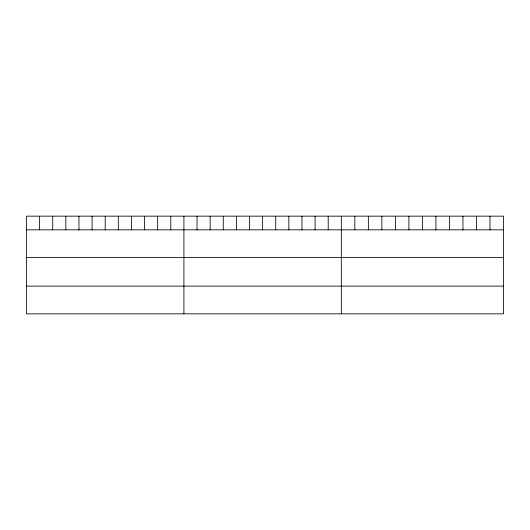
<?xml version="1.0" encoding="UTF-8"?>
<svg xmlns="http://www.w3.org/2000/svg" width="530" height="530" viewBox="0 0 530 530"><rect width="100%" height="100%" fill="white"/><g stroke="black" fill="none" stroke-linecap="round" stroke-linejoin="round"><path stroke-width="0.79" d="M503.5 229.834L503.5 313.846L26.5 313.846L26.5 216.154L503.5 216.154L503.5 229.834L26.5 229.834M26.5 257.553L503.5 257.553M26.5 286.12L503.5 286.12M489.985 216.154L489.985 229.834M476.47 216.154L476.47 229.834M462.955 216.154L462.955 229.834M449.44 216.154L449.44 229.834M435.925 216.154L435.925 229.834M422.41 216.154L422.41 229.834M408.895 216.154L408.895 229.834M395.38 216.154L395.38 229.834M381.865 216.154L381.865 229.834M368.35 216.154L368.35 229.834M354.835 216.154L354.835 229.834M341.32 216.154L341.32 313.846M328.202 216.154L328.202 229.834M315.085 216.154L315.085 229.834M301.967 216.154L301.967 229.834M288.85 216.154L288.85 229.834M275.732 216.154L275.732 229.834M262.615 216.154L262.615 229.834M249.498 216.154L249.498 229.834M236.38 216.154L236.38 229.834M223.262 216.154L223.262 229.834M210.145 216.154L210.145 229.834M197.027 216.154L197.027 229.834M183.91 216.154L183.91 313.846M170.792 216.154L170.792 229.834M157.675 216.154L157.675 229.834M144.557 216.154L144.557 229.834M131.44 216.154L131.44 229.834M118.322 216.154L118.322 229.834M105.205 216.154L105.205 229.834M92.087 216.154L92.087 229.834M78.97 216.154L78.97 229.834M65.853 216.154L65.853 229.834M52.735 216.154L52.735 229.834M39.617 216.154L39.617 229.834"/></g></svg>
